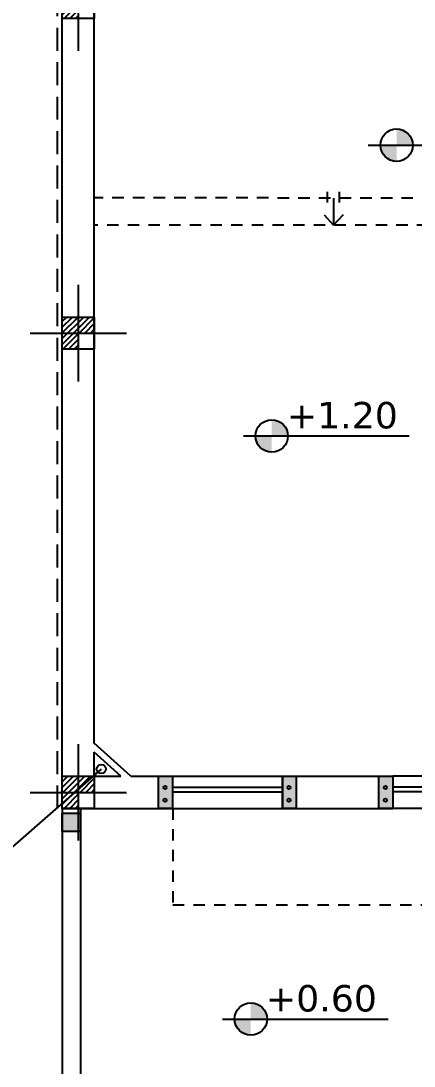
# Model space of a CAD drawing. Header units: inches. Extents: x -1482 to -895, y -39 to 122.
# Drawn here: x -1437.99 to -1433.71, y 60.19 to 71.57 of the extents above; entities that cross this region are included whole.
import ezdxf
from ezdxf.enums import TextEntityAlignment as Align

# ---------------------------------------------------------------- set-up
doc = ezdxf.new("R2010")
doc.units = ezdxf.units.IN
doc.header["$MEASUREMENT"] = 0
doc.header["$PDMODE"] = 3
doc.linetypes.add('DASHED2', pattern=[0.375, 0.25, -0.125])
doc.layers.get('Defpoints').update_dxf_attribs({"lineweight": 15})
for name, color, linetype in [('axe', 150, 'Continuous'), ('fur', 22, 'Continuous'), ('GRADIANT', 251, 'Continuous')]:
    doc.layers.add(name, color=color, linetype=linetype)
doc.styles.add('COLI', font='TIMES.TTF', dxfattribs={"height": 0.25})
doc.styles.get("Standard").update_dxf_attribs({"font": 'verdana.TTF'})
doc.dimstyles.new('111', dxfattribs={"dimscale": 0, "dimtxt": 0.2, "dimasz": 0.1, "dimexe": 0.2, "dimexo": 0.5, "dimgap": 0.1, "dimtad": 1, "dimlfac": 1, "dimzin": 0, "dimdsep": 46, "dimtxsty": 'COLI', "dimblk1": 'OPEN30', "dimblk2": 'OPEN30', "dimsah": 1, "dimcen": 0, "dimse1": 1, "dimse2": 1, "dimclrd": 252, "dimclre": 1, "dimclrt": 1, "dimadec": 0, "dimazin": 0, "dimtfac": 0.5, "dimtix": 1, "dimtofl": 0, "dimtmove": 2, "dimatfit": 3, "dimldrblk": 'OPEN30', "dimfxl": 1, "dimtolj": 1, "dimtzin": 0, "dimlwd": 5, "dimarcsym": 0})
doc.dimstyles.get("Standard").update_dxf_attribs({"dimtxt": 0.2, "dimasz": 0.09, "dimexe": 0.18, "dimexo": 0.0625, "dimgap": 0.09, "dimtad": 0, "dimzin": 0, "dimdsep": 46, "dimtxsty": 'Standard', "dimblk": 'ARCHTICK', "dimcen": 0.09, "dimse1": 1, "dimse2": 1, "dimclrd": 1, "dimclrt": 1, "dimadec": 0, "dimazin": 0, "dimtfac": 1, "dimtofl": 0, "dimtmove": 1, "dimatfit": 3, "dimfxl": 1, "dimtolj": 1, "dimtzin": 0, "dimarcsym": 0})

# ---------------------------------------------------------------- blocks, each defined once
blk = doc.blocks.new('_Open30')
at = {"color": 0, "linetype": 'ByBlock', "lineweight": -2}
for p, q in [((-1, 0.27), (0, 0)), ((0, 0), (-1, -0.27)), ((0, 0), (-1, 0))]:
    blk.add_line(p, q, dxfattribs=at)
blk = doc.blocks.new('*D555')
at = {"color": 252, "lineweight": 5, "ltscale": 0.3, "transparency": 16777216}
blk.add_line((-1438.204, 80.898), (-1438.204, 63.098), dxfattribs=at)
at = {"layer": 'Defpoints', "color": 0, "ltscale": 0.3, "transparency": 16777216}
for p in [(-1437.016, 80.998), (-1438.204, 62.998), (-1437.016, 62.998)]:
    blk.add_point(p, dxfattribs=at)
at = {"color": 252, "lineweight": 5, "ltscale": 0.3, "transparency": 16777216, "xscale": 0.1, "yscale": 0.1, "zscale": 0.1}
for p, rotation in [((-1438.204, 80.998), 90), ((-1438.204, 62.998), 270)]:
    blk.add_blockref('_Open30', p, dxfattribs=dict(at, rotation=rotation))
at = {"color": 1, "ltscale": 0.3, "transparency": 16777216, "insert": (-1438.431, 71.998), "char_height": 0.25, "attachment_point": 5, "rotation": 90, "style": 'COLI'}
blk.add_mtext('\\A1;18.00', dxfattribs=at)
blk = doc.blocks.new('A$C3F8B090B')
h = blk.add_hatch(color=1)
h.paths.add_polyline_path([(0, 0), (0.15, 0), (0.15, 0.35), (0, 0.35)])
h.paths.add_polyline_path([(0.098, 0.122, -1), (0.063, 0.122, -1)], flags=16)
h.paths.add_polyline_path([(0.098, 0.259, -1), (0.063, 0.259, -1)], flags=16)
at = {"color": 1}
blk.add_lwpolyline([(0.15, 0.35), (0.15, 0), (0, 0), (0, 0.35)], close=True, dxfattribs=at)
for centre in [(0.08, 0.259), (0.08, 0.122)]:
    blk.add_circle(centre, 0.0174, dxfattribs=at)
blk = doc.blocks.new('A$C78557366')
at = {"layer": 'GRADIANT', "ltscale": 0.3}
h = blk.add_hatch(dxfattribs=at)
h.set_pattern_fill('ANSI31', color=256, scale=0.2)
h.paths.add_polyline_path([(-0.1, 0), (0, 0), (0, 0.1), (-0.1, 0.1)], flags=16)
h.paths.add_polyline_path([(0.1, 0), (0.1, 0.1), (-0.1, 0.1), (-0.1, 0)], flags=17)
h.paths.add_polyline_path([(0, -0.1), (0.1, -0.1), (0.1, 0.1), (0, 0.1)])
h.paths.add_polyline_path([(0.1, -0.1), (0.1, 0.1), (-0.1, 0.1), (-0.1, -0.1)])
at = {"layer": 'axe', "ltscale": 0.3}
for p, q in [((0, 0.3), (0, -0.3)), ((-0.3, 0), (0.3, 0))]:
    blk.add_line(p, q, dxfattribs=at)
blk.add_lwpolyline([(0.1, 0.1), (-0.1, 0.1), (-0.1, -0.1), (0.1, -0.1)], close=True, dxfattribs=at)
blk = doc.blocks.new('A$C2CD672AE')
blk.add_hatch(color=0).paths.add_polyline_path([(0.2, 0.2), (0, 0.2), (0, 0), (0.2, 0)])
at = {"color": 0}
blk.add_lwpolyline([(0, 0.2), (0.2, 0.2), (0.2, 0), (0, 0)], close=True, dxfattribs=at)
blk = doc.blocks.new('_ArchTick')
at = {"color": 0, "linetype": 'ByBlock', "const_width": 0.15}
blk.add_lwpolyline([(-0.5, -0.5), (0.5, 0.5)], dxfattribs=at)

msp = doc.modelspace()

# ---------------------------------------------------------------- hatches: boundary and pattern name
at = {"layer": 'fur'}
h = msp.add_hatch(color=156, dxfattribs=at)
edge = h.paths.add_edge_path()
edge.add_arc((-1433.8962, 70.2197), 0.1764, 0, 90)
edge.add_line((-1433.8962, 70.3961), (-1433.8962, 70.2197))
edge.add_line((-1433.8962, 70.2197), (-1433.7198, 70.2197))
edge = h.paths.add_edge_path()
edge.add_arc((-1433.8962, 70.2197), 0.1764, 180, 270)
edge.add_line((-1433.8962, 70.0433), (-1433.8962, 70.2197))
edge.add_line((-1433.8962, 70.2197), (-1434.0726, 70.2197))
h = msp.add_hatch(color=156, dxfattribs=at)
edge = h.paths.add_edge_path()
edge.add_arc((-1435.2558, 67.0538), 0.1764, 0, 90)
edge.add_line((-1435.2558, 67.2302), (-1435.2558, 67.0538))
edge.add_line((-1435.2558, 67.0538), (-1435.0794, 67.0538))
edge = h.paths.add_edge_path()
edge.add_arc((-1435.2558, 67.0538), 0.1764, 180, 270)
edge.add_line((-1435.2558, 66.8774), (-1435.2558, 67.0538))
edge.add_line((-1435.2558, 67.0538), (-1435.4322, 67.0538))
h = msp.add_hatch(color=156, dxfattribs=at)
edge = h.paths.add_edge_path()
edge.add_arc((-1435.4837, 60.7051), 0.1764, 0, 90)
edge.add_line((-1435.4837, 60.8815), (-1435.4837, 60.7051))
edge.add_line((-1435.4837, 60.7051), (-1435.3073, 60.7051))
edge = h.paths.add_edge_path()
edge.add_arc((-1435.4837, 60.7051), 0.1764, 180, 270)
edge.add_line((-1435.4837, 60.5287), (-1435.4837, 60.7051))
edge.add_line((-1435.4837, 60.7051), (-1435.6601, 60.7051))

# ---------------------------------------------------------------- linework, layer by layer
at = {"color": 251, "linetype": 'DASHED2'}
msp.add_line((-1437.5882, 62.9979), (-1437.5882, 80.9979), dxfattribs=at)
at = {"ltscale": 0.3}
for p, q in [((-1437.5382, 62.9979), (-1437.5382, 80.9479)), ((-1437.1882, 63.7103), (-1437.1882, 73.2355)), ((-1434.6494, 69.5952), (-1434.6494, 69.7111)), ((-1434.5187, 69.5952), (-1434.5187, 69.7111)), ((-1434.584, 69.6436), (-1434.5835, 69.3479)), ((-1434.5835, 69.3479), (-1434.6832, 69.4578)), ((-1434.5835, 69.3479), (-1434.4755, 69.4659)), ((-1437.1882, 63.3479), (-1437.1882, 63.6099)), ((-1437.1882, 63.3479), (-1436.9003, 63.3479)), ((-1436.79, 63.3479), (-1436.3382, 63.3479)), ((-1436.3382, 63.3479), (-1436.3382, 62.9979)), ((-1435.1382, 63.3479), (-1433.9382, 63.3479)), ((-1435.1382, 63.3479), (-1435.1382, 62.9979)), ((-1433.9382, 63.3479), (-1433.9382, 62.9979)), ((-1437.5382, 62.9979), (-1436.3382, 62.9979)), ((-1435.1382, 62.9979), (-1433.9382, 62.9979))]:
    msp.add_line(p, q, dxfattribs=at)
at = {"ltscale": 0.5}
for p, q in [((-1436.79, 63.3479), (-1437.1882, 63.7103)), ((-1436.9003, 63.3479), (-1437.1882, 63.6099))]:
    msp.add_line(p, q, dxfattribs=at)
at = {"color": 252, "ltscale": 0.3}
for p, q in [((-1436.3382, 63.3479), (-1435.1382, 63.3479)), ((-1432.7382, 63.3479), (-1433.9382, 63.3479)), ((-1436.3382, 63.2307), (-1435.1382, 63.2307)), ((-1436.3382, 63.1774), (-1435.1382, 63.1774)), ((-1432.7382, 63.2307), (-1433.9382, 63.2307)), ((-1432.7382, 63.1774), (-1433.9382, 63.1774)), ((-1437.5382, 62.9979), (-1437.5382, 50.9979)), ((-1437.3382, 62.9979), (-1437.3382, 51.1979)), ((-1436.3382, 62.9979), (-1435.1382, 62.9979)), ((-1432.7382, 62.9979), (-1433.9382, 62.9979))]:
    msp.add_line(p, q, dxfattribs=at)
at = {"color": 4}
msp.add_circle((-1437.1126, 63.4275), 0.0502, dxfattribs=at)
at = {"layer": 'fur', "color": 156}
for p, q in [((-1434.2049, 70.2197), (-1432.401, 70.2197)), ((-1435.5645, 67.0538), (-1433.7606, 67.0538)), ((-1435.7924, 60.7051), (-1433.9885, 60.7051))]:
    msp.add_line(p, q, dxfattribs=at)
at = {"layer": 'fur', "color": 136, "linetype": 'DASHED2', "ltscale": 0.5}
for p, q in [((-1433.0426, 69.6411), (-1437.2016, 69.6479)), ((-1433.0991, 69.3479), (-1437.2016, 69.3479)), ((-1436.3331, 62.9979), (-1436.3331, 61.9479)), ((-1436.3331, 61.9479), (-1432.1882, 61.9479))]:
    msp.add_line(p, q, dxfattribs=at)
at = {"layer": 'fur', "color": 156}
for centre in [(-1433.8962, 70.2197), (-1435.2558, 67.0538), (-1435.4837, 60.7051)]:
    msp.add_circle(centre, 0.1764, dxfattribs=at)

# ---------------------------------------------------------------- block references
at = {"xscale": 0.9999900196616685, "yscale": 0.9999900196616685, "zscale": 0.9999900196616685, "rotation": 179.9881526941475}
for p in [(-1436.3382, 63.3479), (-1434.9882, 63.3479), (-1433.9382, 63.3479)]:
    msp.add_blockref('A$C3F8B090B', p, dxfattribs=at)
at = {"color": 0, "rotation": 90}
msp.add_blockref('A$C2CD672AE', (-1437.3382, 62.7479), dxfattribs=at)
at = {"layer": 'axe', "ltscale": 0.3, "xscale": -1.750000000001592, "yscale": 1.750000000001592, "zscale": 1.750000000001592, "rotation": 90}
for p in [(-1437.3632, 71.7729), (-1437.3632, 68.1729), (-1437.3632, 63.1729)]:
    msp.add_blockref('A$C78557366', p, dxfattribs=at)

# ---------------------------------------------------------------- texts
at = {"layer": 'axe', "ltscale": 100}
for s, p in [('+1.20', (-1434.4875, 67.2801)), ('+0.60', (-1434.7155, 60.9313))]:
    msp.add_text(s, height=0.288, dxfattribs=at).set_placement(p, align=Align.MIDDLE_CENTER)

# ---------------------------------------------------------------- dimensions: what is measured, and where the dimension line sits
at = {"ltscale": 0.3}
dim = msp.add_linear_dim(base=(-1438.2038, 62.9979), p1=(-1437.016, 80.9979), p2=(-1437.016, 62.9979), angle=90, dimstyle='111', override={"dimscale": 1}, dxfattribs=at)
dim.commit()
dim.dimension.update_dxf_attribs({"geometry": '*D555', "text_midpoint": (-1438.4313, 71.9979)})

# ---------------------------------------------------------------- leaders
msp.add_leader([(-1437.1126, 63.4275), (-1438.1359, 62.5307), (-1439.3253, 62.5307)], dimstyle='Standard', override={"dimgap": 0.09, "dimtad": 0, "dimfxl": 0.05})

doc.saveas('drawing.dxf')
